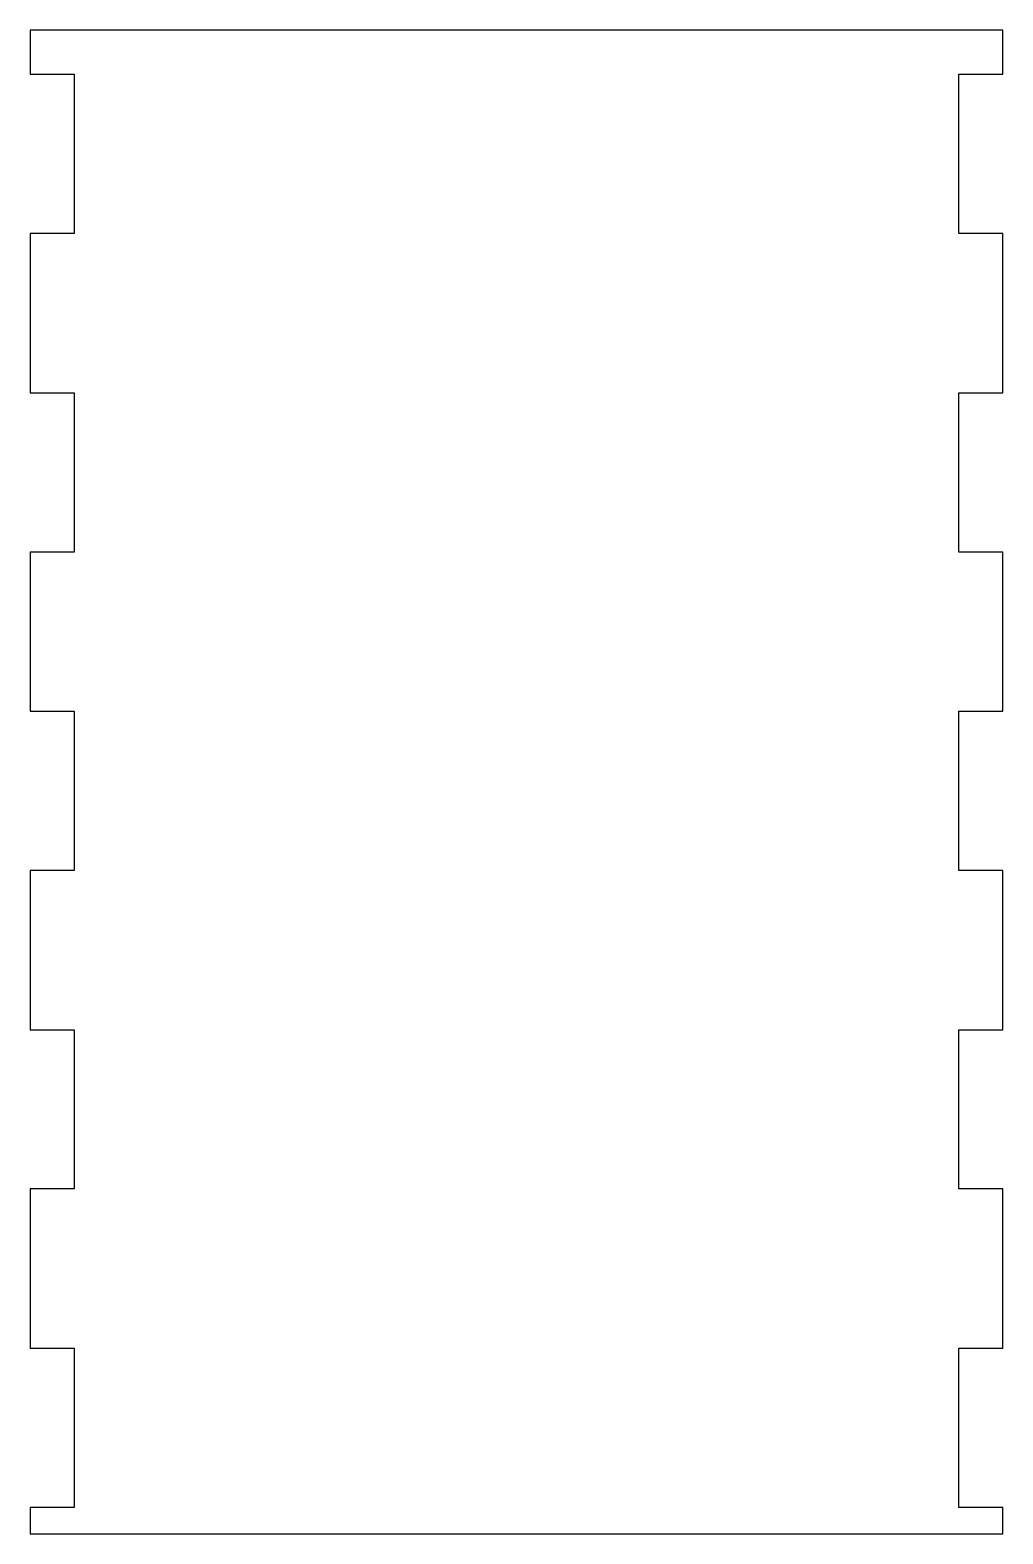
# Model space of a CAD drawing. Header units: millimetres. Extents: x 0 to 110, y 0 to 170.
import ezdxf

# ---------------------------------------------------------------- set-up
doc = ezdxf.new("R2010")
doc.units = ezdxf.units.MM
doc.layers.get('0').update_dxf_attribs({"lineweight": 25})

msp = doc.modelspace()

# ---------------------------------------------------------------- linework, layer by layer
at = {"color": 1, "true_color": 0xff0000}
for p, q in [((110, 170), (0, 170)), ((0, 170), (0, 165)), ((110, 165), (110, 170)), ((0, 165), (5, 165)), ((5, 165), (5, 147)), ((105, 147), (105, 165)), ((105, 165), (110, 165)), ((5, 147), (0, 147)), ((0, 147), (0, 129)), ((110, 147), (105, 147)), ((110, 129), (110, 147)), ((0, 129), (5, 129)), ((5, 129), (5, 111)), ((105, 111), (105, 129)), ((105, 129), (110, 129)), ((5, 111), (0, 111)), ((0, 111), (0, 93)), ((110, 111), (105, 111)), ((110, 93), (110, 111)), ((0, 93), (5, 93)), ((5, 93), (5, 75)), ((105, 75), (105, 93)), ((105, 93), (110, 93)), ((5, 75), (0, 75)), ((0, 75), (0, 57)), ((110, 75), (105, 75)), ((110, 57), (110, 75)), ((0, 57), (5, 57)), ((5, 57), (5, 39)), ((105, 39), (105, 57)), ((105, 57), (110, 57)), ((5, 39), (0, 39)), ((0, 39), (0, 21)), ((110, 39), (105, 39)), ((110, 21), (110, 39)), ((0, 21), (5, 21)), ((5, 21), (5, 3)), ((105, 3), (105, 21)), ((105, 21), (110, 21)), ((5, 3), (0, 3)), ((0, 3), (0, 0)), ((110, 3), (105, 3)), ((110, 0), (110, 3)), ((0, 0), (110, 0))]:
    msp.add_line(p, q, dxfattribs=at)

doc.saveas('drawing.dxf')
